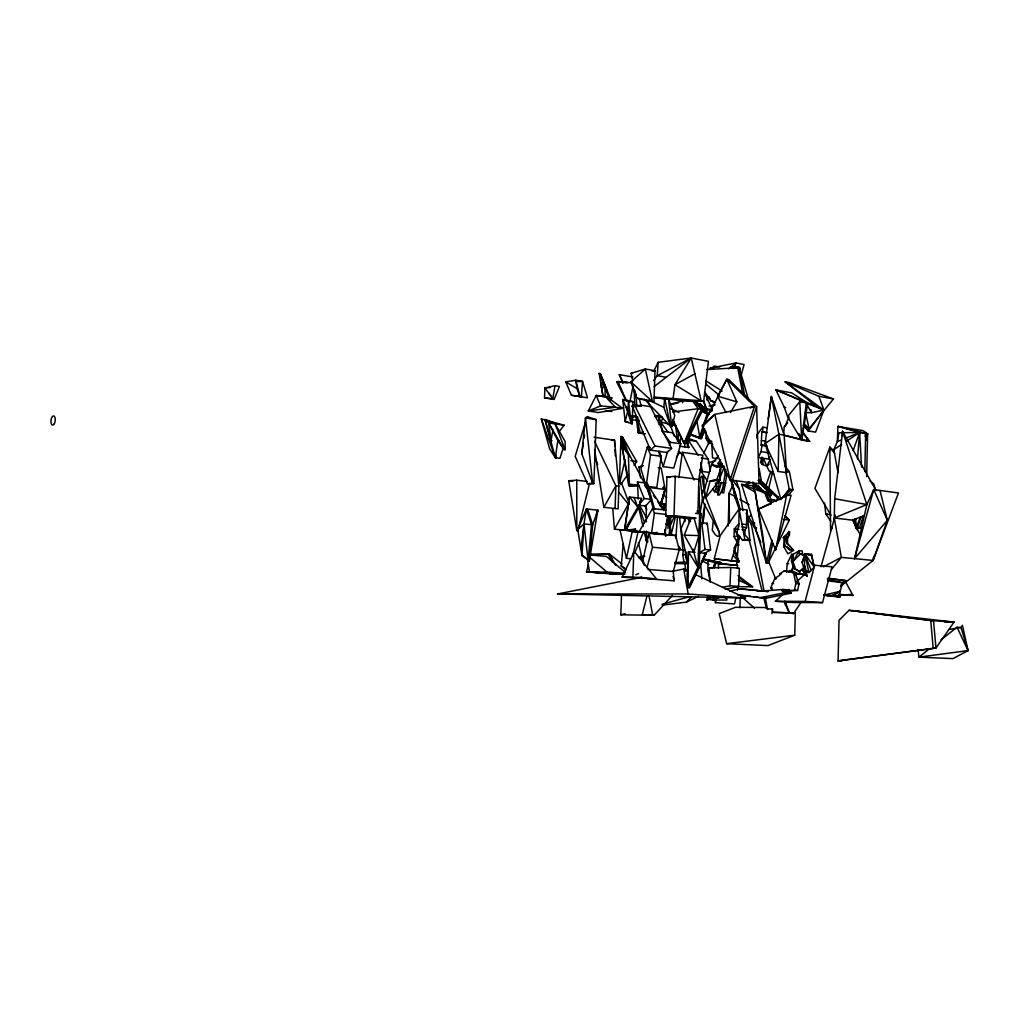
<?xml version="1.0" encoding="UTF-8"?>
<svg xmlns="http://www.w3.org/2000/svg" width="1019" height="1019" viewBox="0 0 1019 1019"><rect width="100%" height="100%" fill="white"/><g stroke="black" fill="none" stroke-linecap="round" stroke-linejoin="round"><path stroke-width="1.5" d="M756.786 438.03L756.799 434.871L762.849 427.139L767.256 427.853M746.774 509.92L749.946 540.541L744.889 539.675L739.068 509.016L738.839 526.696L737.336 528.963L737.196 533.88L742.227 539.752L749.946 540.541L744.914 534.682L745.055 529.791L746.558 527.524L746.774 509.92L739.068 509.016L720.255 535.459L714.294 558.73L739.004 561.724L734.139 548.349M684.704 446.933L684.743 442.361M658.669 423.891L658.784 416.44M778.185 471.466L778.898 434.285L784.146 435.126L786.528 472.625L778.185 471.466L765.142 443.443L771.37 396.442L784.146 435.126M786.006 472.943L789.254 489.235L784.796 495.54L784.77 496.852L790.706 489.426L783.293 497.094M876.022 490.445L842.573 431.394L834.688 498.724L834.268 517.996L841.363 557.368L831.453 569.417M864.825 471.568L865.679 433.483L865.144 436.616M866.659 476.599L867.615 433.814L863.131 430.668L837.924 426.388L837.363 441.571L833.809 449.697L838 472.676M842.458 436.145L842.573 431.394L866.863 504.558L854.546 558.641L887.332 520.314L880.008 490.445M838.077 660.872L839.032 620.24L849.044 610.33L954.077 622.061L935.951 648.046L838.077 660.872L935.951 648.046L933.519 620.724L851.846 610.521M786.592 537.242L783.28 537.624L789.534 531.638L789.445 535.077L787.649 537.726L787.509 543.471L793.559 550.362L787.904 553.877L783.802 546.732L784.044 537.701L785.866 535.676M783.28 537.624L785.827 537.153L784.388 545.063L789.254 549.598L793.559 550.362L786.744 543.394L786.897 537.65L788.681 535L788.77 531.549M789.649 571.825L788.133 571.697L789.75 570.615L792.03 570.818L793.916 566.831L794.489 568.755L799.902 571.799L795.253 568.819L793.037 561.456L797.89 553.011L802.883 554.846L802.08 550.82L798.871 550.897L793.228 554.387L791.712 554.234L787.178 563.711L786.566 572.334M791.279 570.742L793.151 566.755L791.521 561.316L791.712 554.234M791.521 561.316L793.037 561.456L793.228 554.387M794.744 635.194L795.317 613.005L772.695 612.317L772.478 608.967L767.931 608.929L764.874 607.515L735.463 607.299L719.236 613.616L726.662 643.69L767.957 645.587L794.744 635.194L726.662 643.69M767.129 432.604L762.721 431.903L762.849 427.139M713.173 521.715L712.281 530.249L715.249 534.593L717.542 536.351L719.108 536.3L719.236 532.071L702.779 501.233L702.906 496.61M703.403 479.631L703.492 476.548L701.951 476.344L699.977 477.631L702.779 501.233L704.931 495.438L703.492 476.548M723.477 596.293L726.865 598.917L726.84 600.051L712.867 600L712.969 596.637M712.421 568.003L714.344 566.475L715.02 561.647L714.561 567.647M704.562 495.514L705.632 498.011L720.025 479.847L720.662 464.689L715.656 465.734L711.682 464.167L703.925 491.489M718.395 568.233L718.522 563.762L714.357 563.074M728.19 525.982L729.133 493.221L733.043 484.687M731.273 561.036C733.489 552.616 737.565 544.783 737.896 535.905L734.317 528.95L738.915 523.741M737.501 542.783L734.1 536.682L734.317 528.95L738.953 529.447M737.45 568.385L737.539 565.43L714.739 562.883M739.947 607.744L740.214 598.293M678.259 441.329L678.539 432.043M689.646 522.518L687.787 517.996M697.862 513.627L698.907 479.439L675.279 476.357L666.948 476.905L665.687 516.047L689.379 518.633L694.945 518.404M699.964 552.782L706.142 553.355L689.277 587.759L688.016 587.67L697.977 567.226L699.62 513.168L695.518 513.347M706.243 431.941L706.052 438.234L708.867 443.8M706.766 414.618L706.906 409.905M714.344 566.475L715.02 561.647L708.116 561.036L707.848 569.939L710.116 581.352M655 370.75L653.981 401.881L652.466 401.626L630.927 381.896L645.358 369.005L655 370.75L652.007 371.133M696.143 518.111L674.03 515.69L675.279 476.357M804.309 569.621L804.832 553.686L811.43 554.323L814.232 567.188L808.959 572.589L805.469 570.36M615.081 508.532L615.871 485.808L594.536 441.303M594.052 437.227L614.495 440.17L618.902 486.178L618.113 508.863L603.859 507.296L594.497 449.494M619.399 482.968L620.991 436.54L622.316 436.731L636.671 461.48L634.009 465.339M625.106 613.667L620.813 614.801L621.501 594.778M632.939 401.703L632.188 423.815L625.156 421.573L622.736 399.486L632.939 401.703L622.736 399.486L629.296 415.051M656.465 578.894L632.914 577.085L633.742 552.578L635.296 552.718L656.465 578.894L622.112 577.187L633.742 552.578M593.911 483.579L596.191 419.637L587.186 416.58L585.479 417.994L581.811 453.71L592.714 483.426L593.911 483.579L587.504 483.77L575.187 456.397L585.415 422.477M544.528 397.894L544.898 387.959L554.998 385.704L559.444 386.443L554.119 399.435L544.528 397.894L553.725 398.76M715.3 483.617L720.025 479.847L720.662 464.689L716.816 467.288M722.598 587.377L729.986 585.759L730.763 567.507L739.386 568.245L738.622 586.422L725.324 589.3M587.02 481.439L576.767 480.191L568.704 480.726L576.792 530.581L577.9 530.695L578.04 527.562M765.549 445.876L761.129 445.201L761.894 431.967L762.721 431.903M799.979 435.075L803.125 440.31L783.687 435.1L784.159 426.643L787.585 423.114M581.989 555.661L583.989 523.919L586.434 508.952L597.847 510.201L589.3 561.023L581.989 555.661L577.735 529.434L586.434 508.952L591.517 524.683L588.116 560.921L583.989 523.919L592.701 524.798L597.847 510.201L596.688 513.105M667.853 399.104L688.233 401.333L703.683 401.244L708.422 361.325L691.213 358.013L658.121 362.305L657.255 375.693L653.625 380.495M669.674 534.899L670.859 516.404M702.766 523.881L704.664 504.01M785.789 571.009L784.248 570.882L779.943 573.722L779.841 575.187L774.911 578.333L770.682 587.899L772.364 589.67M667.942 528.606L668.451 521.066M675.864 538.274L677.355 517.792M699.518 531.994L700.193 522.645M700.537 517.983L700.868 513.309L699.62 513.168M857.501 458.881L859.59 432.464L837.924 426.388L867.615 433.814L866.532 440.081M754.136 527.409L754.531 522.671M756.187 530.823L756.455 527.664M644.263 399.066L670.642 426.502L664.63 398.327L668.54 398.989L674.782 415.548L671.75 426.681L670.642 426.502L663.853 407.371L664.63 398.327L654.096 397.601M702.651 522.25L703.683 509.997M736.622 565.418L737.017 560.73M737.272 557.597L738.979 537.242M625.921 569.927L621.195 565.953L623.233 544.171M589.3 561.023L592.701 524.798L587.619 509.08M873.41 557.329L873.105 560.437L841.108 585.9M703.097 523.091L705.008 504.29M580.957 549.279L583.989 523.919L577.735 529.434M771.905 613.54L772.478 608.967M673.075 398.582L674.96 384.685L691.213 358.013L701.148 400.811L703.683 401.244M638.709 485.999L628.685 485.643L621.692 444.959L622.8 445.112L629.487 455.022L646.135 486.19L650.517 454.818L647.32 447.035L650.364 447.468M659.038 451.137L661.178 456.295L656.809 487.502L647.664 486.381M678.845 477.516L682.373 452.309L702.868 455.238L698.486 481.388M652.529 508.532L639.219 531.536L651.6 532.835L654.389 513.092L652.529 508.532L665.904 510.035M667.547 516.073L664.987 534.173L651.6 532.835M768.186 419.013L771.37 396.442L786.528 472.625M558.539 432.413L564.131 425.216L541.318 418.936L549.636 448.819L555.33 457.697L557.813 440.577L548.642 422.923L544.948 419.484L555.33 457.697L559.979 458.308L563.278 447.685M581.811 453.71L583.377 442.87M584.053 438.234L584.498 435.138M668.935 534.809L670.273 525.587L674.629 515.741M634.047 497.539L637.856 507.029L624.532 530.186L629.487 497.005L641.524 498.406L639.002 507.156L625.691 530.3L614.47 529.179L612.763 508.71M624.532 530.186L629.487 497.005L637.856 507.029L639.002 507.156M802.45 570.041L805.176 566.373L807.099 576.053L805.252 574.856L804.386 571.634L805.176 566.373L799.138 571.735M714.052 567.647L715.02 561.647M775.892 389.971L806.309 402.862L801.673 440.081L787.598 416.631L784.261 407.218L775.892 389.971L791.648 392.863L807.749 403.129L801.673 440.081L809.608 441.342L802.17 431.241M662.668 509.169L663.509 504.087L664.974 504.252L663.904 510.608M699.938 514.136L702.473 499.055M686.233 551.954L685.749 554.846L686.959 562.564L683.927 562.297L682.717 554.565L683.443 550.235M554.998 385.704L552.769 398.607L544.898 387.959L550.387 387.551M725.885 469.542L721.885 492.661L723.707 492.89L726.904 474.408M769.753 456.741L768.746 459.098L758.416 457.595L760.951 451.646L762.097 445.125L766.517 445.8M552.973 429.891L550.999 440.667L552.018 440.807M699.594 538.694L700.193 535.625L699.378 532.695M629.869 402.148L633.079 385.895M775.637 549.967L786.566 495.514L791.113 495.234L775.637 549.967L758.569 509.029L786.566 495.514M791.254 593.147L785.038 592.676L782.605 591.313L783 589.453L789.228 589.937L788.833 591.784L791.254 593.147L765.919 598.242L737.973 595.096M735.833 597.835L734.521 603.936L715.465 602.649L716.128 599.58M788.311 590.651L794.425 590.192L795.826 583.607L793.852 573.557L791.865 572.258L793.406 572.398L795.393 573.697L799.023 583.862L797.622 590.434L788.451 591.122M682.577 402.709L683.227 399.69M737.476 590.218L738.125 587.161L733.374 586.804M631.003 558.743L626.43 558.348L632.328 531.026L649.625 532.568M632.812 555.903L638.047 531.6L619.972 529.727L626.43 558.348M647.383 578.741L674.132 580.805L673.279 571.481L679.202 549.712L675.648 535.548L648.976 532.873L643.014 559.686L644.365 565.545M675.648 535.548L648.874 533.345M874.162 555.852L873.105 560.437L841.363 557.368L823.339 566.831M631.347 419.803L632.188 423.815L631.22 420.898M619.705 482.981L625.055 459.9M758.9 479.936L771.421 493.272L770.886 495.603L769.383 495.425L769.931 493.081L760.289 483.694L761.779 483.898M766.887 496.126L767.613 493.069M768.695 488.483L772.695 471.644M784.885 515.652L789.381 520.034L768.071 563.29L766.415 563.138L771.943 540.121M768.071 563.29L772.861 543.356M670.986 535.293L675.712 515.729M761.868 457.06L760.543 462.473L762.276 464.435L766.861 466.205L768.95 470.714L773.676 474.192M577.9 530.695L589.568 483.324M623.45 573.57L609.235 573.735L586.562 571.837L588.371 564.602M647.04 595.618L642.301 614.584L654.096 615.272L672.438 595.44M660.732 506.074L665.076 489.464L661.255 468.116L658.198 467.708M705.632 498.011L710.077 481.032L720.025 479.847L716.981 479.452L710.077 481.032M785.343 604.955L786.146 601.936M775.395 601.274L805.137 601.388L814.691 565.227L832.026 566.806L822.511 602.624L792.795 602.496L775.395 601.274L782.325 594.918M646.938 567.825L652.504 547.228L648.976 532.873M820.983 566.768L835.3 515.155M721.325 482.382L717.911 494.801L719.427 494.979L725.846 482.968L719.096 482.522L717.911 494.801L716.281 483.528M741.221 374.954L744.099 364.535L735.947 362.955L709.874 368.241L714.548 367.668M854.546 558.641L873.742 489.591L898.465 492.979L873.105 560.437L887.332 520.314L873.742 489.591L866.863 504.558L834.268 517.996L852.801 520.187L864.125 515.576M660.86 504.571L665.076 489.464L663.955 486.611M660.388 506.125L665.076 489.464L662.694 487.426M647.32 447.035L640.989 468.969L646.135 486.19M661.942 431.203L672.489 432.808L680.819 443.838L673.75 468.052L663.178 466.638L667.598 451.417M669.368 445.328L670.247 442.284L662.859 432.425M660.197 505.908L665.076 489.464L648.262 487.388M707.836 596.994L706.957 599.974L718.943 597.924M840.153 591.147L831.479 596.23L840.076 596.879L838.841 595.363L840.458 591.275L823.67 595.134L831.479 596.23L840.153 591.147L842.662 582.779L844.649 580.55L846.063 580.677L840.726 586.485M660.987 502.596L665.076 489.464M803.736 567.71L802.093 562.297L804.832 553.686L811.926 555.724L806.933 553.89M705.479 430.438L700.728 438.603L699.225 438.387L707.11 413.816L712.179 410.555M703.721 426.744L700.002 438.31L689.048 434.336M705.11 422.414L707.899 413.727L701.072 410.326M702.893 434.209L701.505 438.539L700.002 438.31L696.741 420.325M596.433 514.608L597.847 510.201M857.425 528.186L861.182 516.684M863.602 515.487L859.374 528.415L856.062 528.033L852.788 519.473M730.063 476.803L730.177 479.962L702.422 426.592L726.84 379.31L728.942 379.705L756.62 406.657L759.091 483.783L730.177 479.962L754.506 406.301L726.84 379.31L717.554 396.2L725.974 412.517M732.292 480.242L756.62 406.657L754.506 406.301L714.829 414.415L702.078 425.483M734.444 367.388L735.947 362.955L728.7 368.84M716.981 479.452L720.522 469.109M765.753 486.241L770.886 471.262M804.934 426.375L808.296 430.948L809.086 428.668L833.466 398.977L789.292 382.634L785.127 381.845L816.779 406.556L823.925 410.071L815.582 432.145L808.296 430.948L803.252 425.229M853.234 450.462L859.59 432.464L867.615 433.814M679.151 443.074L681.24 437.266M707.976 597.121L706.957 599.974L709.708 598.484M679.138 443.15L681.176 437.533M717.503 492.113L714.586 491.744L716.828 485.999M717.949 483.121L724.101 467.288M703.327 557.113L706.142 553.355L699.238 567.341L697.977 567.226L693.812 552.222L684.284 535.166L691.073 517.805M854.801 518.862L856.062 528.033L860.609 516.62M694.627 401.015L703.085 409.549L685.634 443.494L684.08 443.265L698.181 408.734L692.767 401.142M784.987 426.566L789.037 416.873M634.544 553.228L643.486 532.147L625.691 530.3L629.818 521.983M685.443 518.454L681.074 528.53L686.73 559.864M647.651 540.503L646.428 540.388L649.625 533.103M737.234 539.828L739.297 535.523M654.045 370.75L658.121 362.305M689.277 587.759L699.238 567.341L700.868 513.309L696.767 513.487M639.461 502.571L641.524 498.406M763.358 458.333L766.861 466.205L770.186 459.505M703.696 453.188L709.3 441.94L711.122 442.221M784.464 495.884L786.388 494.826L789.254 489.235L792.96 489.719L789.419 471.975L784.757 465.619M672.718 420.987L684.08 443.265L701.556 409.294L693.086 400.747M734.202 547.7L740.049 536.822M833.478 450.309L829.81 447.252L830.574 530.288L832.077 527.511M669.585 522.887L668.146 525.511L670.273 525.587L671.101 535.013M647.358 486.114L647.88 485.159L663.662 509.717M614.47 529.179L628.366 504.163L629.513 504.29M603.859 507.296L615.871 485.808L618.902 486.178M802.093 562.297L803.481 559.89M699.225 438.387L704.766 428.846M730.47 412.58L736.852 401.843L726.84 379.31M676.374 457.314L679.826 451.965M688.436 438.603L691.022 434.591M704.791 413.204L706.524 410.53L704.435 408.199M793.291 613.973L801.061 602.356M724.089 466.052L719.949 465.479L718.14 463.263L720.548 459.709M620.673 484.675L626.902 475.656M830.574 530.288L832.37 527.715M706.778 399.957L708.587 397.435M704.04 553.674L710.574 549.967L707.262 523.307L701.734 522.709L700.206 524.823L699.429 529.409M706.511 524.365L707.262 523.307M667.916 432.018L660.503 421.866L663.102 418.312M748.277 518.633L751.067 514.812M727.579 474.574L725.77 474.79L724.369 467.25M808.296 430.948L823.925 410.071L818.907 396.289L785.127 381.845L823.925 410.071L811.57 412.695L805.519 412.58L809.086 428.668L803.622 423.216M718.344 455.735L711.377 464.842L715.58 466.498L722.484 467.441M789.254 489.235L780.936 499.667L765.205 443.456L778.898 434.285M792.96 489.719L788.655 495.119L786.388 494.826M787.598 416.631L799.775 401.69L810.041 403.664L816.779 406.556L809.608 400.314M840.815 585.237L844.649 580.55L827.517 578.359M783.802 546.732L785.152 545.14L784.388 545.063M639.473 504.074L644.212 498.571L651.396 499.412L644.67 482.879L637.499 481.974L638.251 498.992M651.396 499.412L645.702 505.984L638.531 505.169M712.128 368.368L714.204 366.038L719.694 367.082M787.7 533.65L789.534 531.638M609.821 400.301L611.897 398.072L605.031 396.213L596.179 395.487L588.294 410.975L598.42 412.555L622.584 408.39L606.483 396.455M662.159 605.133L686.449 602.114L691.391 596.956M699.276 536.567L700.193 535.625L684.284 535.166M758.161 480.65L761.104 481.044L778.019 496.954L779.217 499.705L777.739 499.514L776.363 500.915L770.759 499.297L769.205 495.323M793.037 561.456L799.991 554.425L798.871 550.897M702.422 426.592L714.829 414.415L730.177 479.962M797.355 581.123L807.749 571.583M632.455 406.556L650.415 450.131L654.95 445.991L671.597 448.385L647.829 401.32M671.597 448.385L667.063 452.5L650.415 450.131M654.44 534.376L656.707 532.326M665.776 524.148L670.298 520.059L667.814 516.174M766.861 466.205L769.205 464.104M782.77 497.361L784.796 495.54M929.939 648.466L918.845 657.14L918.195 649.74M941.034 639.779L957.045 627.245L960.981 627.487L962.42 625.309L968.05 650.606L952.969 658.618L918.845 657.14L968.05 650.606L960.981 627.487L948.816 629.538M654.02 386.698L691.213 358.013L657.255 375.693L666.197 377.297M638.951 467.059L642.938 465.67L638.951 467.059L640.556 477.962M833.809 449.697L841.541 444.526M846.7 441.074L859.59 432.464L861.615 467.11M795.546 575.315L798.195 573.57M748.978 481.796L746.15 483.592L747.984 483.834L750.251 482.407M642.887 431.534L640.301 433.139L638.136 432.604L635.958 415.892L631.627 416.032M632.2 418.057L635.958 415.892L637.843 417.459M699.798 552.425L705.033 549.445L710.574 549.967M694.882 373.833L674.96 384.685L701.148 400.811L654.325 397.092M686.449 602.114L698.461 596.357M758.569 509.029L769.893 504.227M635.78 574.792L638.544 573.633M605.031 396.213L615.374 407.231L600.624 405.919L588.294 410.975L615.374 407.231L622.584 408.39M841.528 439.864L837.363 441.571L838.943 432.655L837.58 432.769L859.59 432.464L845.694 438.157M750.099 408.02L754.506 406.301M840.892 660.987L843.872 659.968M632.774 381.055L631.067 373.298L645.358 369.005L652.466 401.626M708.103 462.817L715.771 460.664M631.92 405.779L634.85 404.963L641.142 405.995L639.295 398.416M632.328 406.479L636.722 405.269L636.162 394.264M662.133 604.229L689.354 596.765M669.903 404.314L684.946 400.238M672.871 404.186L678.578 402.645M795.839 574.347L800.475 573.213M805.112 572.079L808.207 571.328M715.58 466.498L719.949 465.479M729.782 591.071L740.125 588.842L767.969 591.555L740.125 588.842M734.1 536.682L737.896 535.905M759.69 597.796L785.038 592.676M695.213 574.449L745.513 598.026L557.622 593.95L641.677 577.353M672.82 571.2L683.711 569.048L688.029 571.073M709.084 406.046L715.249 404.861M710.485 405.88L713.529 405.333M712.319 480.904L720.025 479.847M642.046 577.225L635.346 577.9M639.066 557.928L641.83 557.559M625.691 530.3L635.321 529.052L635.996 532.058M672.515 411.956L698.181 408.734L703.085 409.549M733.107 368.407L739.259 367.668L748.761 400.607M831.479 596.23L838.841 595.363M632.328 406.759L641.142 405.995M761.129 445.201L762.097 445.125M761.753 591.084L783 589.453M781.637 590.51L789.228 589.937M706.817 369.553L739.259 367.668L744.596 395.13M587.504 483.77L592.714 483.426L585.479 417.994L596.191 419.637M637.346 485.108L628.685 485.643L629.36 484.114L628.379 454.869L621.692 444.959L629.36 484.114L638.454 485.235L629.806 485.77M823.861 595.147L834.854 595.606M611.413 440.323L614.495 440.17L614.826 446.424M577.926 381.59L582.511 381.373L587.504 397.83L571.43 395.232L565.749 381.858L575.811 380.24L582.511 381.373L581.416 396.85L571.43 395.232M665.687 516.047L674.03 515.69M742.227 539.752L744.889 539.675M615.578 565.278L609.642 554.183L590.893 554.451L609.642 554.183L621.972 564.004M640.199 556.374L644.76 556.272M674.807 562.463L683.927 562.297M674.807 562.768L686.959 562.564M674.845 563.596L688.118 563.698M710.128 582.04L708.957 567.812L730.763 567.507M623.564 573.289L606.84 571.977L589.504 572.194L587.594 560.526M622.112 577.187L632.914 577.085M736.941 586.677L752.633 586.753L737.985 575.595M557.622 593.95L688.169 593.975L745.513 598.026M795.317 613.005L772.695 612.317M620.813 614.801L654.096 615.272M944.588 621.921L954.077 622.061L930.729 620.546L849.044 610.33M738.151 367.349L730.228 367.158L735.31 366.547L739.73 367.388L739.769 372.075M838.777 594.867L852.941 595.389L844.968 580.677M654.618 416.427L662.172 416.771M586.562 571.837L624.723 574.334M591.402 572.219L602.433 572.869M607.158 573.149L621.335 573.977M628.061 382.533L616.622 381.705L626.252 401.053M654.746 415.472L660.732 415.892M805.137 601.388L822.511 602.624M619.909 382.138L627.054 382.647M782.605 591.313L788.833 591.784M756.544 590.612L762.76 591.084M770.682 587.899L772.224 588.027M738.316 579.964L752.633 586.753M794.425 590.192L797.622 590.434M729.986 585.759L738.622 586.422M839.006 594.332L852.941 595.389L849.961 594.421M624.685 573.964L609.4 573.595L610.84 573.71M654.262 397.856L668.54 398.989L671.75 426.681M795.826 583.607L799.023 583.862L797.151 580.04M772.033 583.403L773.574 583.53M774.911 578.333L776.453 578.461M621.195 565.953L624.711 568.029M648.109 569.43L673.279 571.481M793.852 573.557L795.393 573.697M789.75 570.615L795.164 573.315L805.252 574.856L804.5 574.792L803.622 571.57L801.393 569.812M708.957 567.812L711.835 568.054M779.943 573.722L781.484 573.85M718.522 563.762L737.539 565.43M803.622 571.57L807.099 576.053M590.001 554.973L606.343 556.387L625.411 572.525M794.489 568.755L795.253 568.819M723.35 564.424L720.904 562.564L702.409 559.367M787.178 563.711L788.693 563.851M682.717 554.565L685.749 554.846M714.294 558.73L739.004 561.724L734.266 549.7M793.151 566.755L794.667 566.895M695.073 552.336L688.475 551.725L687.023 577.034L688.016 587.67L688.475 551.725L697.977 567.226M652.504 547.228L679.202 549.712M647.931 541.79L646.466 541.649L644.059 531.052M789.254 549.598L790.005 549.674L787.088 546.948M632.086 382.775L616.622 381.705L618.482 382.023M632.404 531.345L643.486 532.147L632.302 531.803M786.744 543.394L787.509 543.471M786.897 537.65L787.649 537.726M654.147 533.039L657.242 533.357M667.394 519.741L670.298 520.059L667.649 516.162M741.972 529.46L745.055 529.791M788.681 535L789.445 535.077M823.67 595.134L840.076 596.879L832.192 595.771M741.921 527.027L746.558 527.524M658.452 398.072L664.719 398.76M654.389 513.092L666.273 514.404M747.182 518.034L751.36 524.467L753.576 524.721L760.773 542.363M742.01 524.084L746.634 524.581M696.92 510.952L699.862 511.283L698.601 485.948M783.305 519.346L789.381 520.034L784.566 515.932M827.288 514.086L825.785 513.907L824.537 503.106M568.704 480.726L572.945 481.235M632.812 419.892L637.499 420.478L635.958 415.892L639.423 420.987M770.759 499.297L776.58 500.737M772.568 499.819L774.045 499.998M767.778 500.66L771.434 501.437L767.778 500.66L764.912 493.298L752.888 485.821L755.219 492.152L762.645 534.389L766.415 563.138L741.628 484.356L754.531 486.038L766.555 493.502L769.434 500.864M618.431 482.93L621.59 483.324L628.978 502.902M739.539 594.956L750.404 596.306M753.512 596.701L758.161 597.274M761.269 597.656L765.919 598.242M762.734 486.088L776.542 496.775L778.019 496.954M856.164 527.715L862.303 528.492M660.325 503.679L664.974 504.252M769.931 493.081L771.421 493.272M766.555 493.502L741.628 484.356L755.219 492.152L766.415 563.138M666.948 476.905L670.094 477.312M758.365 488.789L757.308 485.936L758.786 486.127M674.323 476.548L675.903 476.752M767.345 490.814L758.786 481.006M700.028 469.504L702.409 471.491L709.249 472.408M759.333 479.656L761.18 479.911L759.104 468.409M827.746 580.779L842.662 582.779L827.377 579.174M558.845 440.73L557.813 440.577L564.08 449.583L565.112 449.723L565.163 441.609L555.126 423.879L545.967 419.637M630.863 460.69L636.671 461.48M628.379 454.869L629.487 455.022M828.893 578.308L846.063 580.677M650.517 454.818L661.178 456.295M701.289 458.091L708.129 459.059L710.332 471.096M785.713 471.453L789.419 471.975M718.14 463.263L722.293 463.836M679.431 446.156L688.704 447.519L687.341 440.233M544.948 419.484L550.999 440.667L548.642 422.923L564.131 425.216M670.247 442.284L680.819 443.838M708.129 459.059L696.461 441.342L688.271 440.106L698.257 455.366M645.04 433.852L640.301 433.139L635.958 415.892M760.951 451.646L768.326 452.754M628.073 422.019L625.156 421.573L627.844 410.657L628.468 400.964L631.283 423.687L626.265 406.53M761.397 440.526L765.817 441.214M605.464 410.555L611.884 411.574M761.894 431.967L766.313 432.68M654.606 416.109L657.624 416.593M717.159 458.614L712.523 457.862L711.657 440.985M639.996 404.989L650.555 406.721M685.074 550.285L677.826 549.317L680.858 549.598L678.998 546.515M709.402 413.981L701.238 411.039M604.751 396.901L596.179 395.487L600.624 405.919M607.604 397.372L611.897 398.072M702.04 409.778L706.524 410.53M708.116 561.036L714.472 562.093M567.214 382.112L565.749 381.858L576.971 388.596L579.951 396.608L575.811 380.24L576.971 388.596M707.122 408.492L701.365 407.524L704.447 406.925L701.365 407.524L711.721 411.09M604.993 387.819L600.688 382.494L601.452 387.22L604.993 387.819L605.184 396.913M715.478 402.301L710.905 400.887L704.766 392.098M712.867 600L710.396 599.58L710.268 596.574M622.316 382.112L617.883 381.348L626.532 400.976M784.261 407.218L785.713 407.473M637.818 426.541L638.136 432.604L644.81 433.776M622.876 383.322L619.285 374.61L632.99 377.03M599.134 373.4L600.255 373.591L609.617 396.62L608.496 396.442L599.134 373.4L603.082 396.531M631.067 373.298L632.57 373.565M834.688 498.724L866.863 504.558M784.248 570.882L793.406 572.398M805.252 574.856L797.444 573.506L792.03 570.818M818.907 396.289L833.466 398.977M671.394 424.706L675.648 425.496L677.546 441.252M848.356 594.523L852.941 595.389L849.999 594.472M638.136 432.604L642.811 433.508M830.46 514.812L825.785 513.907L830.778 521.218M720.904 562.564L702.817 558.972L719.147 562.412L721.592 564.271M783.687 435.1L809.608 441.342L802.564 432.96M660.503 421.866L668.617 424.082M717.554 396.2L736.852 401.843M807.226 403.371L816.779 406.556M690.551 434.565L701.505 438.539L691.493 434.489M686.959 437.864L696.461 441.342M797.89 553.011L802.883 554.846M807.252 403.46L823.925 410.071M777.331 390.239L807.749 403.129M712.561 401.168L715.376 402.429M715.134 402.772L710.905 400.887L708.906 396.582M670.489 408.402L678.896 412.491M648.874 400.085L663.853 407.371M702.027 560.756L709.007 564.45M710.116 440.565L706.052 438.234L709.976 443.074M735.782 497.017L729.133 493.221L729.438 523.435M739.769 499.31L749.08 504.634M806.933 439.788L809.608 441.342L807.023 439.788M757.308 485.936L760.926 488.177M706.014 380.94L722.153 391.118M695.455 401.715L706.396 408.721L712.319 409.702L704.486 392.761M662.859 494.775L666.719 497.387M738.673 577.302L750.876 586.626M765.855 491.706L770.886 495.603M753.041 482.726L769.383 495.425M802.157 569.876L804.386 571.634M759.41 482.025L762.938 484.815M709.3 441.94L712.816 444.806M659.981 415.93L662.337 417.866M705.696 383.959L719.07 395.105M870.086 480.93L873.754 484L875.576 489.999M678.539 451.519L682.182 454.563M589.02 556.718L606.84 571.977M583.174 555.763L586.243 558.387M740.431 595.682L754.582 608.254M796.82 581.722L799.023 583.862M768.02 499.195L770.275 501.386M763.664 484.585L761.104 481.044L773.892 494.215M733.553 555.852L739.004 561.724L733.693 550.935M700.257 403.537L702.346 405.868M548.821 393.258L550.782 395.461M761.104 481.044L763.868 484.356M603.528 384.813L606.114 388.01L607.197 392.43M618.457 491.833L628.366 504.163M834.65 453.391L829.81 447.252L814.945 488.368L830.969 515.257M758.467 479.86L764.199 487.133M732.011 479.338L739.234 489.056L742.966 510.57M765.142 443.443L767.065 446.004M808.959 572.589L804.832 553.686L814.232 567.188L811.43 554.323M561.533 444.577L565.112 449.723L555.126 423.879M653.446 495.4L655.23 497.998M657.879 501.896L662.325 508.379M699.964 469.734L707.708 481.388M712.867 489.158L714.586 491.744M746.048 513.143L753.576 524.721M687.163 444.921L688.704 447.519L686.844 439.839M806.577 404.135L811.57 412.695L811.06 409.689M548.642 422.923L564.08 449.583M639.486 504.978L646.339 517.537M608.216 554.056L612.674 562.386M688.602 517.537L690.576 521.397M606.114 388.01L600.255 373.591L601.032 378.138M852.801 520.187L860.507 535.459M619.285 374.61L623.195 382.443M634.671 405.396L654.95 445.991M644.849 505.564L646.887 509.818M672.82 419.357L684.08 443.265M957.045 627.245L968.05 650.606M784.847 603.07L789.305 613.171M776.542 496.775L777.739 499.514M798.947 433.725L801.673 440.081L799.775 401.69M703.365 401.588L706.396 408.721L703.874 401.206M682.373 452.309L694.054 480.013M769.791 501.233L771.014 504.138M768.568 561.482L775.765 579.136M784.757 601.197L789.547 612.967M637.499 481.974L644.212 498.571M594.765 457.06L597.669 464.409M719.236 532.071L704.931 495.438L701.951 476.344M631.423 420.019L632.455 422.694M670.515 425.878L674.311 435.928M804.832 553.686L811.213 570.678M687.061 443.125L688.704 447.519M622.316 436.731L629.717 456.83M626.8 452.347L620.991 436.54L623.157 448.997M736.1 480.433L739.234 489.056M541.318 418.936L555.33 457.697M739.361 509.78L735.438 498.431L730.954 479.987M630.927 381.896L636.518 398.111L653.981 401.881L636.518 398.111L634.812 390.353M638.671 505.195L644.568 522.811M667.19 520.824L669.075 526.657M670.005 529.574L671.89 535.408M740.354 509.627L731.12 479.885L739.87 510.302M658.834 452.334L663.178 466.638M694.015 517.869L698.945 535.497L693.812 552.222L693.047 549.216M647.345 483.21L654.682 509.513M653.548 509.653L646.122 483.057L646.148 487.706M698.397 564.335L699.238 567.341L698.524 562.883M555.635 454.996L556.361 457.837M749.054 539.535L762.187 591.377M763.728 597.465L766.428 608.139M673.521 421.433L674.591 425.725M842.573 431.394L843.299 434.463M673.113 576.461L674.132 580.805M638.404 542.554L643.18 563.431M638.569 506.851L643.04 526.517M659.127 416.427L662.426 431.164M684.055 516.977L685.01 521.524M737.603 367.349L742.647 393.309M648.988 595.733L652.708 615.196M751.36 524.467L764.021 590.944M765.193 597.134L767.549 609.502M733.693 489.247L735.438 498.431L735.361 493.96M664.872 531.561L665.764 536.249M700.754 462.435L702.409 471.491M683.711 569.048L688.169 593.975M664.834 529.46L665.904 535.497M601.452 387.22L603.057 396.557M714.969 599.554L715.465 602.649M830.218 450.373L829.81 447.252L829.963 450.347M701.734 522.709L705.033 549.445M755.334 483.77L755.678 486.891M752.863 481.911L753.359 486.585M679.571 517.614L682.972 550.209M762.492 458.601L763.078 464.384M930.729 620.546L933.149 647.906M635.321 529.052L635.576 532.211M700.715 564.781L701.862 578.779M684.959 563.418L685.583 571.264M857.055 527.116L857.285 530.198M614.992 449.545L615.323 455.786M634.06 389.233L634.85 404.963M644.67 482.879L644.81 485.961M855.731 518.696L856.062 528.033M702.55 490.356L702.613 493.463M702.715 498.125L702.779 501.233M762.225 458.614L762.276 464.435M646.237 504.749L646.326 521.792M646.377 531.09L646.428 540.388M576.767 480.191L576.792 530.581M738.813 545.025L735.756 544.719L738.8 545.012M54.427 423.509A4.611 2.114 -83.2 0 0 53.931 416.007A4.611 2.114 -83.2 0 0 50.95 422.006A4.611 2.114 -83.2 0 0 54.427 423.509"/></g></svg>
